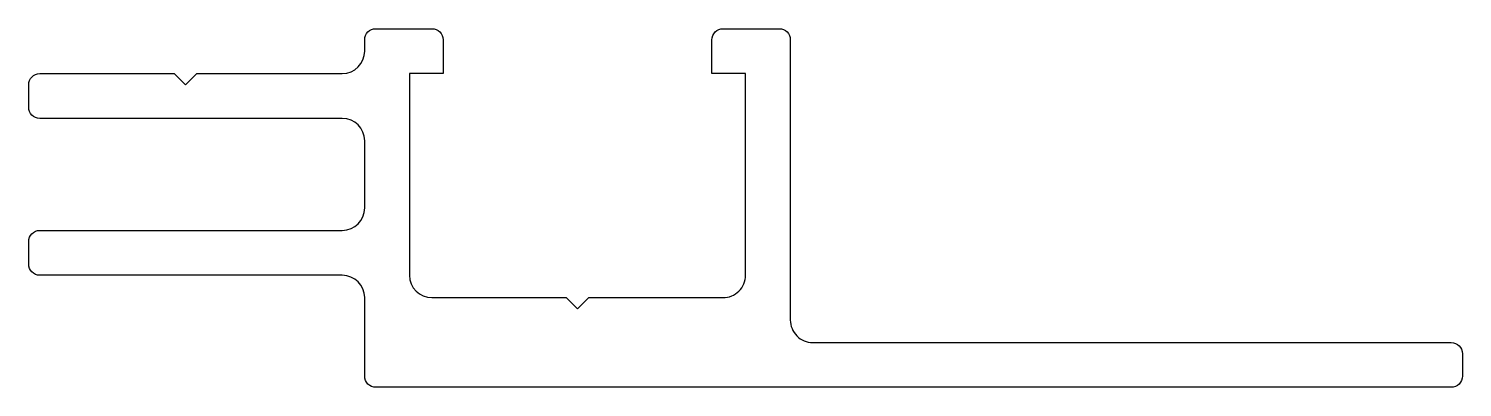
# Model space of a CAD drawing. Extents: x 1145 to 1209, y 59.7 to 75.7.
import ezdxf

# ---------------------------------------------------------------- set-up
doc = ezdxf.new("R2010")
doc.units = 0
doc.header["$LTSCALE"] = 15
doc.layers.get('0').update_dxf_attribs({"linetype": 'CONTINUOUS'})

msp = doc.modelspace()

# ---------------------------------------------------------------- linework, layer by layer
msp.add_lwpolyline([(1160.026, 60.243), (1160.026, 63.743, 0.411861), (1159.026, 64.743), (1145.526, 64.743, -0.413456), (1145.026, 65.243), (1145.026, 66.243, -0.409391), (1145.526, 66.743), (1159.026, 66.743, 0.412806), (1160.026, 67.743), (1160.026, 70.743, 0.41378), (1159.026, 71.743), (1145.526, 71.743, -0.409011), (1145.026, 72.243), (1145.026, 73.243, -0.406032), (1145.526, 73.743), (1151.526, 73.743), (1152.026, 73.243), (1152.526, 73.743), (1159.026, 73.743, 0.414008), (1160.026, 74.743), (1160.026, 75.243, -0.413851), (1160.526, 75.743), (1163.026, 75.743, -0.413229), (1163.526, 75.243), (1163.526, 73.743), (1162.026, 73.743), (1162.026, 64.743, 0.413741), (1163.026, 63.743), (1169.026, 63.743), (1169.526, 63.243), (1170.026, 63.743), (1176.026, 63.743, 0.414276), (1177.026, 64.743), (1177.026, 73.743), (1175.526, 73.743), (1175.526, 75.243, -0.414214), (1176.026, 75.743), (1178.526, 75.743, -0.40968), (1179.026, 75.243), (1179.026, 62.743, 0.414214), (1180.026, 61.743), (1208.526, 61.743, -0.412511), (1209.026, 61.243), (1209.026, 60.243, -0.414214), (1208.526, 59.743), (1160.526, 59.743, -0.414214), (1160.026, 60.243)], format="xyb")

doc.saveas('drawing.dxf')
